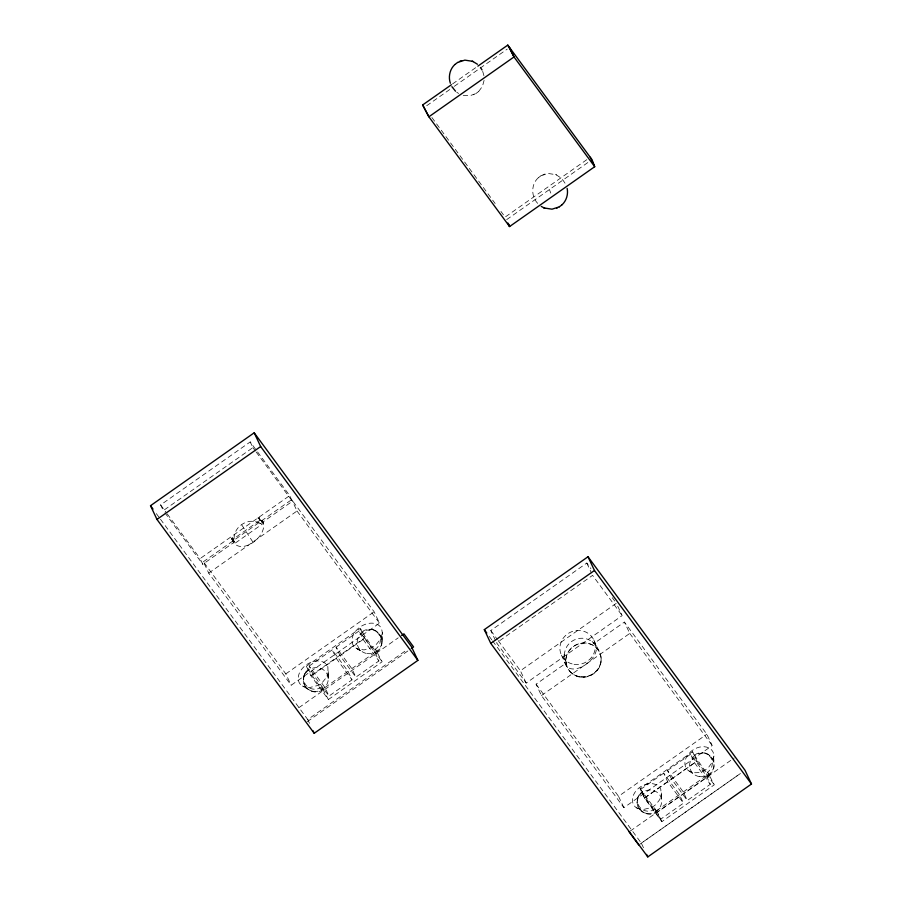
<?xml version="1.0" encoding="UTF-8"?>
<svg xmlns="http://www.w3.org/2000/svg" width="902" height="902" viewBox="0 0 902 902"><rect width="100%" height="100%" fill="white"/><g stroke="black" fill="none" stroke-linecap="round" stroke-linejoin="round"><path stroke-width="0.68" stroke-dasharray="4.51 3.38" d="M601.07 658.945C602.164 673.275 583.47 682.949 572.443 673.659M328.227 678.755L327.866 666.792A9.618 9.065 -25.2 0 0 325.306 663.32C320.605 659.655 313.885 660.647 308.924 663.241A21.513 20.284 -25.2 0 0 304.03 666.679C299.971 670.4 296.814 676.376 298.878 681.901A9.618 9.065 -25.2 0 0 301.437 685.373L308.89 689.759M381.952 642.179L382.29 632.539L381.625 628.998A9.618 9.065 -25.2 0 0 379.077 625.526C374.364 621.861 367.655 622.854 362.683 625.447A21.513 20.284 -25.2 0 0 357.79 628.886C353.731 632.606 350.585 638.582 352.637 644.107A9.618 9.065 -25.2 0 0 355.196 647.58L361.668 651.3L356.143 648.256M381.997 640.95L382.29 632.539M713.978 756.056L712.873 761.378L708.566 767.365A19.765 18.638 -25.2 0 1 703.91 770.646C699.084 773.149 692.578 773.893 688.079 770.297A9.866 9.302 -25.2 0 1 685.554 766.869C683.49 761.57 686.332 755.707 690.255 752.088A19.765 18.638 -25.2 0 1 694.923 748.807C699.749 746.304 706.255 745.559 710.742 749.156A9.866 9.302 -25.2 0 1 713.268 752.584L714.136 764.141M661.516 792.948L661.583 799.826L660.816 789.476A9.866 9.302 -25.2 0 0 658.291 786.037C653.803 782.44 647.286 783.184 642.461 785.687A19.765 18.638 -25.2 0 0 637.804 788.968C633.869 792.587 631.028 798.45 633.091 803.75A9.866 9.302 -25.2 0 0 635.617 807.177L642.54 811.913M564.19 654.322C561.269 683.693 600.033 662.711 596.177 645.697A43.048 14.128 -36.3 0 0 594.012 643.442L624.409 622.064L706.852 734.217L712.208 745.582L623.88 807.673L541.425 695.532L536.081 684.167L566.49 662.79A43.048 14.128 -36.3 0 0 566.997 666.217M328.136 677.549L328.531 670.333M484.092 80.391L482.446 86.344L478.748 91.395M328.463 671.663L326.603 677.165L322.713 682.013A21.513 20.284 -25.2 0 1 317.82 685.452L308.834 687.775L302.384 686.061M382.222 633.858L380.362 639.36L376.472 644.208A21.513 20.284 -25.2 0 1 371.59 647.647L364.104 649.914L357.215 648.842L362.649 651.966M538.144 177.919C530.974 184.425 531.064 196.681 537.795 203.491M304.436 674.583L306.139 671.652M305.18 673.061C302.7 676.579 302.542 683.603 306.128 687.358M639.338 794.662C631.174 805.136 646.012 820.031 656.521 811.98M475.997 93.492L478.612 91.53M538.28 177.784L540.896 175.822M376.81 652.011C386.214 645.956 381.941 629.619 370.609 629.314M708.995 775.1C718.071 769.181 714.057 753.474 703.199 752.719M231.848 539.013C238.534 558.676 270.904 535.157 262.121 520.42A16.687 15.74 -25.2 0 0 258.739 517.365L260.08 520.206A40.703 13.361 -36.3 0 1 260.543 523.667L292.372 501.286L289.689 495.604L250.226 441.924L160.624 504.917L163.296 510.6L252.898 447.606L250.226 441.924M452.578 83.92L476.73 66.94M426.725 105.714L453.176 87.111M454.326 86.31L507.24 49.103M586.796 159.677L505.12 217.089L506.879 219.479L588.544 162.056M234.419 541.099L234.599 541.899L202.77 564.291L200.097 558.609L289.689 495.604M234.599 541.91A40.703 13.361 -36.3 0 1 232.389 539.678A40.703 13.361 -36.3 0 1 231.915 536.228A15.751 14.849 -25.2 0 0 233.765 540.354A43.048 14.128 -36.3 0 0 234.272 543.782A16.687 15.74 -25.2 0 1 232.378 539.689L231.047 536.848A16.687 15.74 -25.2 0 0 232.93 540.952L234.272 543.782L263.452 523.261A16.687 15.74 -25.2 0 0 260.08 520.206L232.378 539.689L233.178 541.843M203.367 561.732L291.684 499.64L374.138 611.782L379.483 623.147L291.166 685.238L208.712 573.097L203.367 561.732L285.81 673.884L291.166 685.238M208.712 573.097L297.029 511.006L291.684 499.64M285.81 673.884L374.138 611.782M306.387 666.206L360.146 628.412L362.412 631.49A12.538 0.767 54.9 0 0 371.365 645.55A12.538 0.767 54.9 0 0 375.424 649.181L382.144 661.741L328.384 699.535L310.84 675.677L306.387 666.206L308.653 669.284A12.538 0.767 54.9 0 0 317.605 683.344A12.538 0.767 54.9 0 0 321.664 686.986L328.384 699.535M309.183 666.048L332.218 649.846L348.014 671.325L352.017 679.849L328.982 696.051L313.186 674.572L309.183 666.048L324.968 687.527L328.982 696.051M336.063 647.151L359.097 630.949L374.894 652.428L378.896 660.952L355.862 677.143L340.077 655.675L336.063 647.151L351.848 668.619L355.862 677.143M310.84 675.677L364.6 637.872L360.146 628.412M313.186 674.572L336.232 658.37L332.218 649.846M340.077 655.675L363.111 639.473L359.097 630.949M324.968 687.527L348.014 671.325M351.848 668.619L374.894 652.428M298.833 707.709L398.21 637.838M309.499 723.291L307.74 719.548L406.813 649.891M307.334 721.634L407.862 650.962M495.435 640.375L490.801 630.532L586.785 563.04L590.9 568.632M526.182 683.073L520.386 670.772L616.37 603.28L622.166 615.592L526.182 683.073L496.596 642.833L592.58 575.352L622.166 615.592M541.425 695.532L629.754 633.429L624.409 622.064M623.88 807.673L618.535 796.308L706.852 734.217M663.658 773.183L640.623 789.374L644.626 797.898L660.422 819.377L683.457 803.175L679.454 794.651L663.658 773.183L667.672 781.707L683.457 803.175M667.503 770.477L690.537 754.275L706.334 775.754L710.336 784.278L687.301 800.48L671.516 779.001L667.503 770.477L683.288 791.956L687.301 800.48M644.626 797.898L667.672 781.707M671.516 779.001L694.551 762.799L690.537 754.275M679.454 794.651L656.408 810.853L660.422 819.377M683.288 791.956L706.334 775.754M630.272 831.046L734.228 757.951M639.913 844.171L740.441 773.488L641.333 843.167L644.276 849.413M694.799 754.816A11.433 10.779 -25.2 0 1 710.415 757.026A11.433 10.779 -25.2 0 1 707.596 772.213L714.328 784.785L661.854 821.666L644.502 798.067L640.048 788.596L692.522 751.716L694.765 754.76M644.502 798.067L696.975 761.187L692.522 751.716M661.854 821.666L657.4 812.195L709.874 775.314M463.233 95.375L470.1 95.68L475.861 93.571M541.031 175.743L548.179 173.477L555.835 174.65M323.051 689.804C317.617 693.694 309.341 692.33 305.586 686.76M473.358 94.789L474.069 94.496M542.824 174.819L543.534 174.526M544.244 174.266L545.101 174.007M371.477 629.416L372.278 629.607M556.218 174.796L561.912 178.619L566.028 184.685M555.497 174.503L556.568 174.943M259.765 523.216L260.531 523.667M636.553 807.865L642.799 809.646L651.447 807.527A19.765 18.638 -25.2 0 0 656.104 804.246L659.768 799.578L661.47 794.234L661.673 801.021M458.599 93.481L456.716 92.196M689.004 770.984L694.044 774.378M592.084 641.514L595.32 644.434M571.473 672.892L572.86 673.986M258.592 518.424L262.595 521.999M307.154 688.474L307.661 689.049M431.911 117.519L495.142 203.514M500.96 211.44L503.451 214.834M612.266 597.688L614.736 601.048M629.754 633.429L712.208 745.582M696.975 761.187L714.328 784.785M694.551 762.799L710.336 784.278M640.048 788.596L657.4 812.195M536.081 684.167L618.535 796.308M490.801 630.532L497.374 639.473M498.197 640.589L520.386 670.772M489.29 636.429L491.782 639.811M492.616 640.939L641.333 843.167M252.898 447.606L255.367 450.955M256.191 452.071L292.372 501.286M297.029 511.006L379.483 623.147M364.6 637.872L382.144 661.741M363.111 639.473L378.896 660.952M336.232 658.37L352.017 679.849M160.624 504.917L166.374 512.742M167.197 513.869L200.097 558.609M164.942 512.832L202.77 564.291M156.339 513.621L159.665 518.143M160.5 519.27L307.74 719.548M252.864 542.046L241.544 524.592M586.785 563.04L591.419 572.894M593.764 639.879L599.65 652.371M561.427 655.111L567.302 667.604M549.431 189.555L550.784 193.096M482.694 71.348L483.934 75.734M655.179 809.173A12.504 0.767 54.9 0 1 651.188 805.621A12.504 0.767 54.9 0 1 642.258 791.606M655.123 809.094A11.433 10.779 -25.2 0 1 639.495 806.873A11.433 10.779 -25.2 0 1 642.325 791.697M707.653 772.292A12.504 0.767 54.9 0 1 703.65 768.741A12.504 0.767 54.9 0 1 694.732 754.726M566.591 662.722A16.788 15.83 -25.2 0 1 571.665 641.457A16.788 15.83 -25.2 0 1 593.911 643.521M260.069 520.217A40.703 13.361 -36.3 0 0 257.871 517.985A15.751 14.849 -25.2 0 1 261.287 521.006A43.048 14.128 -36.3 0 1 263.452 523.273M321.664 686.986A11.625 10.959 -25.2 0 1 305.665 684.81A11.625 10.959 -25.2 0 1 308.653 669.284M362.412 631.49A11.625 10.959 -25.2 0 1 378.412 633.666A11.625 10.959 -25.2 0 1 375.424 649.181M259.821 523.126A17.037 16.067 -25.2 0 0 241.578 524.637A17.037 16.067 -25.2 0 0 234.294 541.076M574.055 664.323A17.871 16.845 -25.2 0 0 594.384 641.367A17.871 16.845 -25.2 0 0 564.359 636.778A17.871 16.845 -25.2 0 0 574.055 664.323M579.93 676.816A17.871 16.845 -25.2 0 0 600.258 653.871A17.871 16.845 -25.2 0 0 570.233 649.282A17.871 16.845 -25.2 0 0 579.93 676.816M581.068 676.861A17.781 16.755 -25.2 0 0 599.774 652.89A17.781 16.755 -25.2 0 0 569.579 650.207A17.781 16.755 -25.2 0 0 581.068 676.861M313.344 691.36A12.538 11.816 -25.2 0 0 327.595 675.26A12.538 11.816 -25.2 0 0 306.533 672.046A12.538 11.816 -25.2 0 0 313.344 691.36M367.103 653.567A12.538 11.816 -25.2 0 0 381.354 637.466A12.538 11.816 -25.2 0 0 360.293 634.241A12.538 11.816 -25.2 0 0 367.103 653.567M646.948 813.491A12.402 11.692 -25.2 0 0 661.053 797.571A12.402 11.692 -25.2 0 0 640.217 794.38A12.402 11.692 -25.2 0 0 646.948 813.491M699.411 776.611A12.402 11.692 -25.2 0 0 713.505 760.679A12.402 11.692 -25.2 0 0 692.68 757.5A12.402 11.692 -25.2 0 0 699.411 776.611"/><path stroke-width="1.35" d="M454.811 64.572C449.805 69.195 448.136 76.85 450.357 83.243M562.081 204.743C566.479 200.661 568.361 194.212 567.144 188.371M454.958 64.448L457.573 62.486M559.319 206.829L561.935 204.867M477.88 66.128L507.792 45.1L591.994 159.631L594.7 166.712L509.574 226.56L428.878 116.798L422.666 104.948L451.428 84.732M150.51 505.695L254.195 432.802L411.413 646.644L417.885 660.377L314.2 733.281L156.971 519.428L150.51 505.695L153.013 509.089M156.971 519.428L260.655 446.535L254.195 432.802M401.638 635.425L403.927 633.824L413.578 646.937L411.289 648.549M484.306 629.641L588.003 556.76L745.029 770.285L751.49 784.018L647.794 856.9L490.767 643.374L484.306 629.641L486.798 633.035M490.767 643.374L594.463 570.492L588.003 556.76M457.697 62.407L464.857 60.13L472.513 61.302M544.38 208.012L552.035 209.185L559.195 206.908M459.49 61.483L460.212 61.178M556.681 208.136L557.402 207.832M460.922 60.93L461.768 60.671M472.885 61.46L477.462 64.256M541.268 206.411L544.007 207.855M472.174 61.167L473.234 61.607M543.658 207.708L544.729 208.148M455.521 91.215L451.891 86.671M422.666 104.948L428.878 116.798L514.005 56.961L509.551 47.49M594.463 570.492L751.49 784.018M629.122 831.847L638.774 844.971M260.655 446.535L417.885 660.377M480.507 67.492L482.04 69.961M507.792 45.1L514.005 56.961L594.7 166.712L590.246 157.241M507.905 223.008L509.574 226.56L508.672 224.203M646.621 854.408L647.794 856.9M313.028 730.778L314.2 733.281"/></g></svg>
